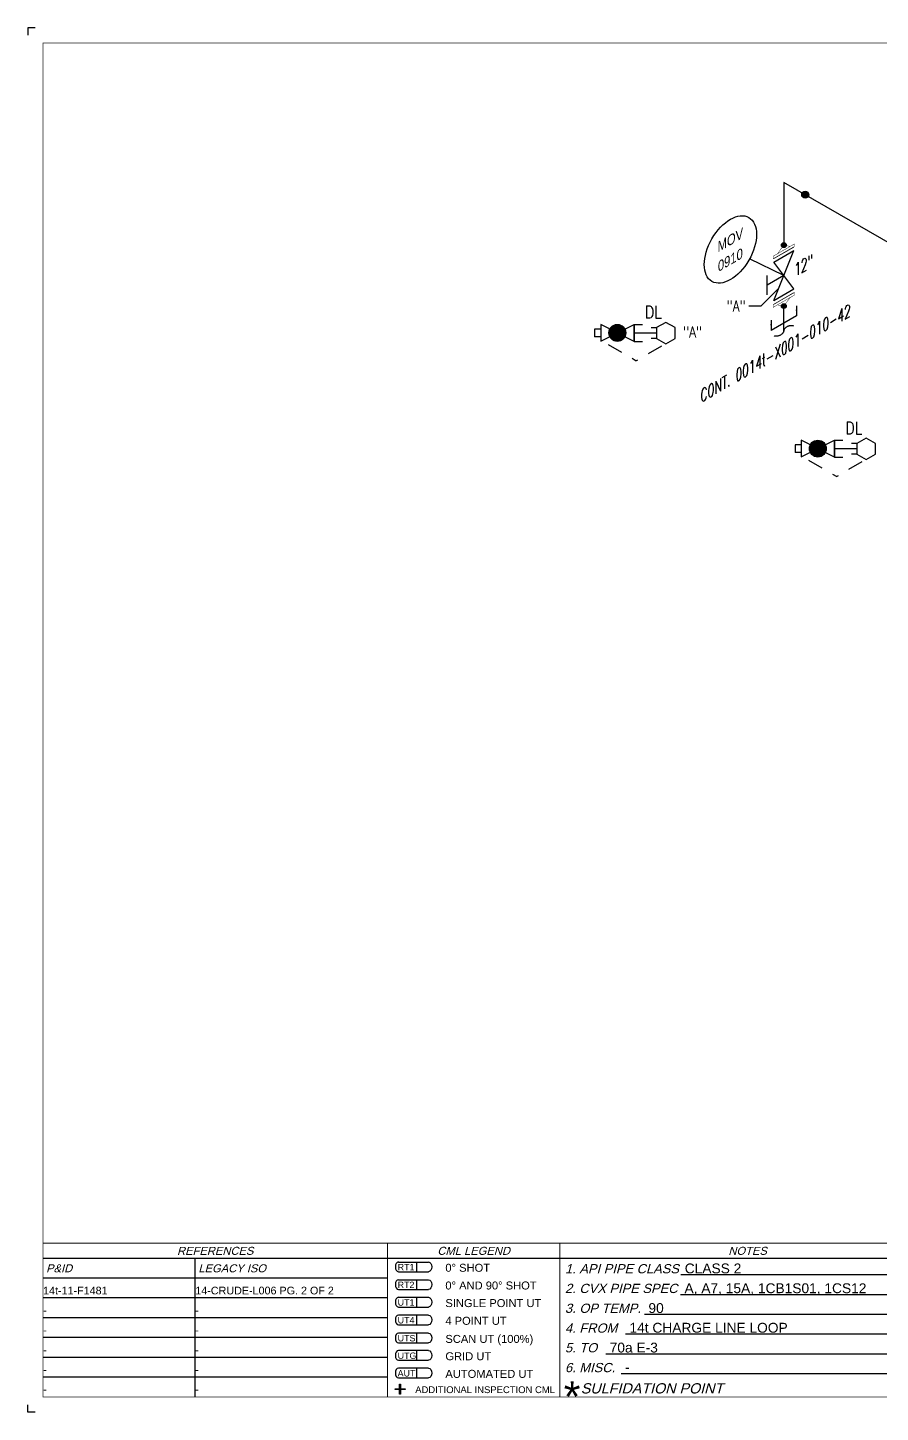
# Model space of a CAD drawing. Header units: inches. Extents: x 0 to 17.2, y 0 to 11.2.
# Drawn here: x 0 to 6.93, y 0 to 11.25 of the extents above; entities that cross this region are included whole.
import ezdxf
from ezdxf.enums import TextEntityAlignment as Align

# ---------------------------------------------------------------- set-up
doc = ezdxf.new("R2010")
doc.units = ezdxf.units.IN
doc.header["$MEASUREMENT"] = 0
doc.linetypes.add('HIDDEN2', pattern=[0.1875, 0.125, -0.0625])
for name, color, linetype in [('3', 1, 'Continuous'), ('BORDER', 3, 'Continuous'), ('BORDERTEXT', 7, 'Continuous'), ('COMP', 1, 'Continuous'), ('Continuation', 7, 'Continuous'), ('DL', 20, 'Continuous'), ('PIPE-ANNO', 150, 'HIDDEN2'), ('TEXT', 7, 'Continuous'), ('UNAS.PIPE', 251, 'Continuous'), ('WELD POINTS', 41, 'Continuous'), ('Welds', 7, 'Continuous')]:
    doc.layers.add(name, color=color, linetype=linetype)
doc.layers.add('PIPE', color=7, linetype='Continuous', lineweight=30)
doc.styles.add('FEASStandard', font='arial.ttf')
doc.styles.add('ISO00', font='romand.shx', dxfattribs={"width": 0.85, "height": 0.05})
doc.styles.add('PART_Standard', font='romans', dxfattribs={"width": 0.8, "height": 0.09})
doc.styles.add('Richmond', font='arial.ttf')
doc.styles.get("Standard").update_dxf_attribs({"font": 'arial.ttf'})
doc.dimstyles.new('Richmond', dxfattribs={"dimtxt": 0.18, "dimasz": 0.18, "dimexe": 0.18, "dimexo": 0.0625, "dimgap": 0.09, "dimtad": 0, "dimtih": 1, "dimtoh": 1, "dimdec": 4, "dimzin": 0, "dimdsep": 46, "dimtxsty": 'Richmond', "dimcen": 0.09, "dimadec": 0, "dimazin": 0, "dimtfac": 1, "dimtdec": 4, "dimtofl": 0, "dimtmove": 0, "dimatfit": 3, "dimfxl": 1, "dimtolj": 1, "dimtzin": 0, "dimarcsym": 0})

# ---------------------------------------------------------------- blocks, each defined once
blk = doc.blocks.new('Border')
h = blk.add_hatch(color=256)
h.dxf.hatch_style = 1
h.paths.add_polyline_path([(3.147, 0.317), (3.11, 0.317), (3.11, 0.31), (3.147, 0.31), (3.147, 0.273), (3.154, 0.273), (3.154, 0.31), (3.191, 0.31), (3.191, 0.317), (3.154, 0.317), (3.154, 0.354), (3.147, 0.354)])
blk.add_line((5.432, 1.244), (7.435, 1.244))
for points in [[(5.43, 1.083), (7.435, 1.083)], [(5.136, 0.922), (7.435, 0.922)], [(4.982, 0.762), (7.435, 0.762)], [(4.822, 0.601), (7.435, 0.601)], [(3.147, 0.317), (3.147, 0.354), (3.154, 0.354), (3.154, 0.317)], [(4.947, 0.44), (7.435, 0.44)], [(3.147, 0.31), (3.11, 0.31), (3.11, 0.317), (3.147, 0.317)], [(3.154, 0.31), (3.154, 0.273), (3.147, 0.273), (3.147, 0.31)], [(3.154, 0.317), (3.191, 0.317), (3.191, 0.31), (3.154, 0.31)]]:
    blk.add_lwpolyline(points)
at = {"layer": 'BORDER'}
for p, q in [((7.5, 1.375), (0.25, 1.375)), ((1.487, 0.25), (1.487, 1.375)), ((1.487, 1.214), (0.25, 1.214)), ((3.048, 1.214), (1.487, 1.214)), ((1.487, 1.054), (0.25, 1.054)), ((3.048, 1.054), (1.487, 1.054)), ((1.487, 0.893), (0.25, 0.893)), ((3.048, 0.893), (1.487, 0.893)), ((1.487, 0.732), (0.25, 0.732)), ((3.048, 0.732), (1.487, 0.732)), ((1.487, 0.571), (0.25, 0.571)), ((3.048, 0.571), (1.487, 0.571)), ((1.487, 0.411), (0.25, 0.411)), ((3.048, 0.411), (1.487, 0.411))]:
    blk.add_line(p, q, dxfattribs=at)
at = {"layer": 'BORDER', "const_width": 0.005}
blk.add_lwpolyline([(0.25, 0.25), (17.25, 0.25), (17.25, 11.25), (0.25, 11.25)], close=True, dxfattribs=at)
at = {"layer": 'BORDER', "const_width": 0.00833}
for points in [[(17.25, 1.5), (0.25, 1.5)], [(3.048, 0.25), (3.048, 1.5)], [(4.45, 0.25), (4.45, 1.5)]]:
    blk.add_lwpolyline(points, dxfattribs=at)
at = {"layer": 'BORDERTEXT', "color": 7, "linetype": 'Continuous'}
for p, q in [((3.137, 1.346), (3.383, 1.346)), ((3.137, 1.267), (3.383, 1.267)), ((3.137, 1.202), (3.383, 1.202)), ((3.137, 1.123), (3.383, 1.123))]:
    blk.add_line(p, q, dxfattribs=at)
at = {"layer": 'BORDERTEXT'}
for p, q in [((3.283, 1.346), (3.283, 1.267)), ((3.283, 1.202), (3.283, 1.123)), ((3.283, 1.059), (3.283, 0.98)), ((3.283, 1.059), (3.283, 0.98)), ((3.283, 0.915), (3.283, 0.836)), ((3.283, 0.915), (3.283, 0.836)), ((3.283, 0.768), (3.283, 0.689)), ((3.283, 0.768), (3.283, 0.689)), ((3.283, 0.626), (3.283, 0.548)), ((3.283, 0.626), (3.283, 0.548)), ((3.283, 0.483), (3.283, 0.405)), ((3.283, 0.483), (3.283, 0.405))]:
    blk.add_line(p, q, dxfattribs=at)
at = {"layer": 'BORDERTEXT', "color": 7}
for p, q in [((3.383, 1.059), (3.137, 1.059)), ((3.137, 0.98), (3.383, 0.98)), ((3.383, 0.915), (3.137, 0.915)), ((3.137, 0.836), (3.383, 0.836)), ((3.383, 0.768), (3.137, 0.768)), ((3.137, 0.689), (3.383, 0.689)), ((3.383, 0.626), (3.137, 0.626)), ((3.137, 0.548), (3.383, 0.548)), ((3.383, 0.483), (3.137, 0.483)), ((3.137, 0.405), (3.383, 0.405))]:
    blk.add_line(p, q, dxfattribs=at)
at = {"layer": 'BORDERTEXT'}
for centre in [(3.137, 1.307), (3.137, 1.163), (3.137, 1.02), (3.137, 0.876), (3.137, 0.729), (3.137, 0.587), (3.137, 0.444)]:
    blk.add_ellipse(centre, major_axis=(0, -0.0394), ratio=0.624439, start_param=3.141593, end_param=6.283185, dxfattribs=at)
at = {"layer": 'BORDERTEXT', "extrusion": (0, 0, -1)}
for centre in [(3.383, 1.307), (3.383, 1.163), (3.383, 1.02), (3.383, 0.876), (3.383, 0.729), (3.383, 0.587), (3.383, 0.444)]:
    blk.add_ellipse(centre, major_axis=(0, -0.0394), ratio=0.624439, start_param=3.141593, end_param=6.283185, dxfattribs=at)
at = {"layer": 'BORDERTEXT', "style": 'FEASStandard', "oblique": 15}
for s, p in [('REFERENCES', (1.649, 1.437)), ('CML LEGEND', (3.749, 1.437)), ('NOTES', (5.975, 1.437))]:
    blk.add_text(s, height=0.065, dxfattribs=at).set_placement(p, align=Align.MIDDLE)
for s, p in [('P&ID', (0.275, 1.295)), ('LEGACY ISO', (1.512, 1.295))]:
    blk.add_text(s, height=0.065, dxfattribs=at).set_placement(p, align=Align.MIDDLE_LEFT)
at = {"layer": 'BORDERTEXT', "style": 'FEASStandard'}
for s, height, p in [('RT1', 0.0518, (3.131, 1.279)), ('0%%D SHOT', 0.0648, (3.519, 1.267)), ('RT2', 0.0518, (3.131, 1.135)), ('0%%D AND 90%%D SHOT', 0.0648, (3.519, 1.123)), ('UT1', 0.0518, (3.131, 0.992)), ('SINGLE POINT UT', 0.0648, (3.519, 0.98)), ('4 POINT UT', 0.0648, (3.519, 0.836)), ('UT4', 0.0518, (3.131, 0.847)), ('UTS', 0.0518, (3.131, 0.701)), ('SCAN UT (100%%%)', 0.0648, (3.519, 0.689)), ('UTG', 0.0518, (3.131, 0.559)), ('GRID UT', 0.0648, (3.519, 0.548)), ('AUT', 0.0518, (3.131, 0.416)), ('AUTOMATED UT', 0.0648, (3.519, 0.405)), ('ADDITIONAL INSPECTION CML', 0.055, (3.274, 0.281))]:
    blk.add_text(s, height=height, dxfattribs=at).set_placement(p)
at = {"layer": 'BORDERTEXT', "style": 'FEASStandard', "oblique": 15}
for s, height, p in [('1. API PIPE CLASS', 0.075, (4.491, 1.254)), ('2. CVX PIPE SPEC', 0.075, (4.491, 1.094)), ('3. OP TEMP.', 0.075, (4.491, 0.933)), ('4. FROM ', 0.075, (4.491, 0.772)), ('5. TO ', 0.075, (4.491, 0.612)), ('6. MISC. ', 0.075, (4.491, 0.451)), ('SULFIDATION POINT', 0.08333, (4.619, 0.278))]:
    blk.add_text(s, height=height, dxfattribs=at).set_placement(p)
at = {"layer": 'BORDERTEXT', "insert": (4.481, 0.378), "char_height": 0.25, "attachment_point": 1, "style": 'FEASStandard'}
blk.add_mtext('*', dxfattribs=at)
blk = doc.blocks.new('BORDER TEXT')
at = {"layer": 'BORDERTEXT'}
for tag, p, height, style in [('API_PIPE_CLASS', (5.464, 1.254), 0.08, 'Richmond'), ('MATERIAL1', (12.263, 1.211), 0.08, 'Richmond'), ('P&ID_#1', (0.25, 1.083), 0.0625, 'FEASStandard'), ('LINE_#1', (1.487, 1.083), 0.0625, 'FEASStandard'), ('CVX_PIPE_SPEC', (5.462, 1.093), 0.08, 'Richmond'), ('OP_TEMP', (5.169, 0.932), 0.08, 'Richmond'), ('MATERIAL2', (12.263, 1.04), 0.08, 'Richmond'), ('P&ID_#2', (0.25, 0.922), 0.0625, 'FEASStandard'), ('LINE_#2', (1.487, 0.922), 0.0625, 'FEASStandard'), ('MATERIAL3', (12.263, 0.868), 0.08, 'Richmond'), ('P&ID_#3', (0.25, 0.762), 0.0625, 'FEASStandard'), ('LINE_#3', (1.487, 0.762), 0.0625, 'FEASStandard'), ('FROM', (5.015, 0.772), 0.08, 'Richmond'), ('TO', (4.854, 0.611), 0.08, 'Richmond'), ('MATERIAL4', (12.263, 0.696), 0.08, 'Richmond'), ('P&ID_#4', (0.25, 0.601), 0.0625, 'FEASStandard'), ('LINE_#4', (1.487, 0.601), 0.0625, 'FEASStandard'), ('MATERIAL5', (12.263, 0.525), 0.08, 'Richmond'), ('P&ID_#5', (0.25, 0.44), 0.0625, 'FEASStandard'), ('LINE_#5', (1.487, 0.44), 0.0625, 'FEASStandard'), ('MISC', (4.979, 0.451), 0.08, 'Richmond'), ('INSULATION', (12.928, 0.414), 0.0625, 'FEASStandard'), ('P&ID_#6', (0.25, 0.28), 0.0625, 'FEASStandard'), ('LINE_#6', (1.487, 0.28), 0.0625, 'FEASStandard'), ('PWHT', (12.928, 0.281), 0.0625, 'FEASStandard')]:
    blk.add_attdef(tag, p, '', height=height, dxfattribs=dict(at, style=style))
at = {"layer": 'BORDERTEXT', "style": 'FEASStandard'}
for tag, p in [('DR.BY', (11.075, 0.562)), ('DR.BY_DATE', (11.95, 0.562)), ('CHK_BY', (11.075, 0.354)), ('CHK._BY_DATE', (11.95, 0.354))]:
    blk.add_attdef(tag, text='', height=0.1, dxfattribs=at).set_placement(p, align=Align.MIDDLE_CENTER)
at = {"layer": 'BORDERTEXT', "style": 'PART_Standard', "width": 0.8}
for tag, p in [('PLANT_NUMBER', (13.938, 0.384)), ('SYSTEM_NUMBER', (14.812, 0.384)), ('CIRCUIT_NUMBER', (15.688, 0.384)), ('SHEET_NUMBER', (16.5, 0.384)), ('REVISION', (17.062, 0.384))]:
    blk.add_attdef(tag, text='', height=0.15, dxfattribs=at).set_placement(p, align=Align.MIDDLE_CENTER)
blk = doc.blocks.new('2_WELD_SINGLE_00')
at = {"linetype": 'ByBlock', "lineweight": -2}
h = blk.add_hatch(color=0, dxfattribs=at)
edge = h.paths.add_edge_path()
edge.add_arc((0, 0), 0.0286, 0, 360)
at = {"color": 0, "linetype": 'ByBlock', "lineweight": -2}
blk.add_circle((0, 0), 0.0286, dxfattribs=at)
blk = doc.blocks.new('*U117')
at = {"layer": 'WELD POINTS'}
for rotation in [149.9999999999998, 60.00000000000009]:
    blk.add_blockref('2_WELD_SINGLE_00', (0.174, -0.1), dxfattribs=dict(at, rotation=rotation))
blk = doc.blocks.new('3_VALVE_FLANGE_GATE_30')
at = {"color": 0, "linetype": 'ByBlock', "lineweight": -2}
blk.add_wipeout([(-0.162, -0.187), (-0.135, -0.172), (0, 0), (0.135, -0.016), (0.162, 0), (0.162, 0.187), (0.135, 0.172), (0, 0), (-0.135, 0.016), (-0.162, 0)], dxfattribs=at)
for p, q in [((0.135, 0.172), (-0.135, -0.172)), ((0.068, 0.195), (-0.068, 0.117)), ((0, 0), (0, 0.156)), ((0.135, 0.172), (0.135, -0.016)), ((0.162, 0.187), (0.162, 0)), ((-0.162, 0), (-0.162, -0.187)), ((-0.135, 0.016), (-0.135, -0.172)), ((0.135, -0.016), (-0.135, 0.016))]:
    blk.add_line(p, q, dxfattribs=at)
blk = doc.blocks.new('AM9A04')
at = {"linetype": 'Continuous', "const_width": 0.01}
blk.add_lwpolyline([(0, -0.289), (0, 0.289), (-0.05, 0.318), (-0.05, -0.26)], close=True, dxfattribs=at)
at = {"const_width": 0.01}
blk.add_lwpolyline([(-0.05, -0.144), (-0.15, 0.087), (-0.05, 0.202)], dxfattribs=at)
blk = doc.blocks.new('A09')
at = {"layer": 'Welds'}
h = blk.add_hatch(color=256, dxfattribs=at)
h.dxf.hatch_style = 1
h.paths.add_polyline_path([(-0.03, 0, 1), (0.03, 0, 1)])
blk.add_circle((0, 0), 0.03, dxfattribs=at)
blk = doc.blocks.new('*U81')
blk.add_wipeout([(0.052, -0.03), (0.017, -0.07), (0.017, -0.11), (0, -0.1), (0, 0.1), (0.017, 0.09), (0.017, 0.05)]).dxf.layer = 'COMP'
at = {"layer": '3', "xscale": 0.65, "yscale": 0.65, "zscale": 0.65}
blk.add_blockref('A09', (0.052, -0.03), dxfattribs=at)
at = {"layer": 'COMP', "xscale": 0.3466300616258731, "yscale": 0.3466300616258731, "zscale": 0.3466300616258731, "rotation": 180}
blk.add_blockref('AM9A04', (0, 0), dxfattribs=at)
blk = doc.blocks.new('1_Text_30')
at = {"layer": 'TEXT', "style": 'PART_Standard', "oblique": 30, "width": 0.8}
blk.add_attdef('TEXT', (0, 0), '', height=0.09, rotation=30, dxfattribs=at)
blk = doc.blocks.new('1_ID-BUBBLE_INSTRUMENT_30')
at = {"color": 0, "linetype": 'ByBlock', "lineweight": -2}
blk.add_ellipse((0, 0), major_axis=(-0.15, -0.26), ratio=0.57735, dxfattribs=at)
at = {"color": 0, "linetype": 'ByBlock', "lineweight": -2, "oblique": 30}
for tag, p in [('INST.TYPE', (-0.019, 0.067)), ('NUM', (-0.019, -0.094))]:
    blk.add_attdef(tag, text='', height=0.075, rotation=30, dxfattribs=at).set_placement(p, align=Align.MIDDLE_CENTER)
blk = doc.blocks.new('2_SOCKET_SINGLE_00')
at = {"color": 0, "linetype": 'ByBlock', "lineweight": -2}
for p, q in [((0, -0.125), (0, 0.125)), ((0, 0.125), (0.125, 0.125)), ((0, -0.125), (0.125, -0.125))]:
    blk.add_line(p, q, dxfattribs=at)
blk = doc.blocks.new('1_Cont_0')
at = {"layer": 'Continuation', "style": 'PART_Standard', "width": 0.8}
blk.add_attdef('CONT', (0, 0), '', height=0.09, dxfattribs=at)
blk = doc.blocks.new('DL_00')
at = {"layer": 'DL', "style": 'ISO00', "width": 0.85}
blk.add_text('DL', height=0.1, dxfattribs=at).set_placement((0, 0))
blk = doc.blocks.new('1_BREAK-PIPE_PIPE_00')
at = {"color": 0, "linetype": 'ByBlock', "lineweight": -2}
for centre, major_axis in [((0.03, -0.092), (0, 0.101)), ((-0.03, 0.092), (0, -0.101))]:
    blk.add_ellipse(centre, major_axis=major_axis, ratio=0.711978, start_param=0.427466, end_param=3.141593, dxfattribs=at)
blk = doc.blocks.new('1_Tilde_30')
at = {"layer": 'PIPE-ANNO', "xscale": -0.5000000000000001, "yscale": 0.5000000000000001, "zscale": 0.5000000000000001, "rotation": 114.4010914305396}
blk.add_blockref('1_BREAK-PIPE_PIPE_00', (0, 0), dxfattribs=at)
blk = doc.blocks.new('1_Cont_30')
at = {"layer": 'Continuation', "style": 'PART_Standard', "oblique": 30, "width": 0.8}
blk.add_attdef('CONT', (0, 0), '', height=0.09, rotation=30, dxfattribs=at)
blk = doc.blocks.new('*U104')
at = {"color": 20, "linetype": 'ByBlock', "ltscale": 0.7}
blk.add_line((0.103, 0.122), (-0.103, 0.003), dxfattribs=at)
for points in [[(0.103, 0.204), (0.103, 0.122)], [(-0.103, 0.086), (-0.103, 0.003)]]:
    blk.add_leader(points, dimstyle='Richmond', override={"dimasz": 0.04, "dimgap": 0.09, "dimtad": 0}, dxfattribs=at)

msp = doc.modelspace()

# ---------------------------------------------------------------- hatches: boundary and pattern name
at = {"layer": 'UNAS.PIPE'}
h = msp.add_hatch(color=256, dxfattribs=at)
h.dxf.hatch_style = 1
edge = h.paths.add_edge_path()
edge.add_arc((4.791, 8.77), 0.0685, 0, 360)
h = msp.add_hatch(color=256, dxfattribs=at)
h.dxf.hatch_style = 1
edge = h.paths.add_edge_path()
edge.add_arc((6.42, 7.83), 0.0685, 0, 360)

# ---------------------------------------------------------------- linework, layer by layer
for p, q in [((0, 11.25), (0, 11.188)), ((0.062, 11.25), (0, 11.25)), ((0, 0), (0, 0.062)), ((0.062, 0), (0, 0))]:
    msp.add_line(p, q)
at = {"layer": 'PIPE'}
for p, q in [((13.012, 6.028), (6.144, 9.993)), ((6.144, 9.993), (6.144, 9.483))]:
    msp.add_line(p, q, dxfattribs=at)
at = {"layer": 'PIPE-ANNO'}
for p, q in [((4.716, 8.676), (4.945, 8.544)), ((5.15, 8.662), (4.945, 8.544)), ((6.345, 7.736), (6.574, 7.603)), ((6.779, 7.722), (6.574, 7.603))]:
    msp.add_line(p, q, dxfattribs=at)
at = {"layer": 'UNAS.PIPE'}
for p, q in [((6.144, 8.787), (6.144, 9.423)), ((4.606, 8.801), (4.606, 8.739)), ((4.656, 8.801), (4.606, 8.801)), ((4.656, 8.739), (4.606, 8.739)), ((6.235, 7.861), (6.235, 7.799)), ((6.285, 7.861), (6.235, 7.861)), ((6.285, 7.799), (6.235, 7.799))]:
    msp.add_line(p, q, dxfattribs=at)
at = {"layer": 'UNAS.PIPE', "linetype": 'ByBlock'}
for p, q in [((4.656, 8.839), (4.656, 8.77)), ((4.656, 8.702), (4.927, 8.839)), ((4.927, 8.701), (4.656, 8.839)), ((4.927, 8.839), (4.927, 8.701)), ((4.656, 8.77), (4.656, 8.702)), ((6.285, 7.898), (6.285, 7.83)), ((6.285, 7.762), (6.556, 7.898)), ((6.556, 7.761), (6.285, 7.898)), ((6.556, 7.898), (6.556, 7.761)), ((6.285, 7.83), (6.285, 7.762))]:
    msp.add_line(p, q, dxfattribs=at)
at = {"layer": 'UNAS.PIPE', "linetype": 'Continuous'}
for p, q in [((5.184, 8.856), (5.109, 8.813)), ((5.109, 8.813), (5.109, 8.725)), ((5.26, 8.813), (5.184, 8.856)), ((5.26, 8.725), (5.26, 8.813)), ((5.109, 8.769), (4.927, 8.769)), ((5.109, 8.725), (5.184, 8.682)), ((5.184, 8.682), (5.26, 8.725)), ((6.813, 7.916), (6.737, 7.872)), ((6.889, 7.872), (6.813, 7.916)), ((6.737, 7.829), (6.556, 7.829)), ((6.737, 7.872), (6.737, 7.785)), ((6.737, 7.785), (6.813, 7.741)), ((6.813, 7.741), (6.889, 7.785)), ((6.889, 7.785), (6.889, 7.872))]:
    msp.add_line(p, q, dxfattribs=at)
at = {"layer": 'UNAS.PIPE'}
for centre in [(4.791, 8.77), (6.42, 7.83)]:
    msp.add_circle(centre, 0.0685, dxfattribs=at)

# ---------------------------------------------------------------- block references
for name, p in [('DL_00', (5.014, 8.889)), ('1_Tilde_30', (6.144, 8.787)), ('DL_00', (6.643, 7.948))]:
    msp.add_blockref(name, p)
at = {"layer": 'BORDER'}
msp.add_blockref('Border', (-0.125, -0.125), dxfattribs=at)
at = {"layer": 'BORDERTEXT'}
ref = msp.add_blockref('BORDER TEXT', (-0.125, -0.125), dxfattribs=at)
ref.add_attrib('MISC', '-', (4.854, 0.326), dxfattribs={"height": 0.08, "style": 'Richmond'})
ref.add_attrib('TO', '70a E-3', (4.729, 0.486), dxfattribs={"height": 0.08, "style": 'Richmond'})
ref.add_attrib('FROM', '14t CHARGE LINE LOOP', (4.89, 0.647), dxfattribs={"height": 0.08, "style": 'Richmond'})
ref.add_attrib('OP_TEMP', '90', (5.044, 0.807), dxfattribs={"height": 0.08, "style": 'Richmond'})
ref.add_attrib('CVX_PIPE_SPEC', 'A, A7, 15A, 1CB1S01, 1CS12', (5.337, 0.968), dxfattribs={"height": 0.08, "style": 'Richmond'})
ref.add_attrib('API_PIPE_CLASS', 'CLASS 2', (5.339, 1.129), dxfattribs={"height": 0.08, "style": 'Richmond'})
ref.add_attrib('LINE_#6', '-', (1.362, 0.155), dxfattribs={"height": 0.0625, "style": 'FEASStandard'})
ref.add_attrib('LINE_#5', '-', (1.362, 0.315), dxfattribs={"height": 0.0625, "style": 'FEASStandard'})
ref.add_attrib('LINE_#4', '-', (1.362, 0.476), dxfattribs={"height": 0.0625, "style": 'FEASStandard'})
ref.add_attrib('LINE_#3', '-', (1.362, 0.637), dxfattribs={"height": 0.0625, "style": 'FEASStandard'})
ref.add_attrib('LINE_#2', '-', (1.362, 0.797), dxfattribs={"height": 0.0625, "style": 'FEASStandard'})
ref.add_attrib('LINE_#1', '14-CRUDE-L006 PG. 2 OF 2', (1.362, 0.958), dxfattribs={"height": 0.0625, "style": 'FEASStandard'})
ref.add_attrib('P&ID_#6', '-', (0.125, 0.155), dxfattribs={"height": 0.0625, "style": 'FEASStandard'})
ref.add_attrib('P&ID_#5', '-', (0.125, 0.315), dxfattribs={"height": 0.0625, "style": 'FEASStandard'})
ref.add_attrib('P&ID_#4', '-', (0.125, 0.476), dxfattribs={"height": 0.0625, "style": 'FEASStandard'})
ref.add_attrib('P&ID_#3', '-', (0.125, 0.637), dxfattribs={"height": 0.0625, "style": 'FEASStandard'})
ref.add_attrib('P&ID_#2', '-', (0.125, 0.797), dxfattribs={"height": 0.0625, "style": 'FEASStandard'})
ref.add_attrib('P&ID_#1', '14t-11-F1481', (0.125, 0.958), dxfattribs={"height": 0.0625, "style": 'FEASStandard'})
at = {"layer": 'Continuation'}
for p in [(5.68, 8.943), (5.326, 8.732)]:
    msp.add_blockref('1_Cont_0', p, dxfattribs=at).add_auto_attribs({'CONT': '"A"'})
at = {"layer": 'UNAS.PIPE'}
for p, xscale, yscale, zscale, rotation in [((4.927, 8.77), 0.5501303242518113, 0.5501303242518113, 0.5501303242518113, 0.004723955076409252), ((5.109, 8.769), 0.3495549157099916, 0.3495549157099916, 0.3495549157099916, 180), ((6.556, 7.83), 0.5501303242518113, 0.5501303242518113, 0.5501303242518113, 0.004723955076409252), ((6.737, 7.829), 0.3495549157099916, 0.3495549157099916, 0.3495549157099916, 180)]:
    msp.add_blockref('2_SOCKET_SINGLE_00', p, dxfattribs=dict(at, xscale=xscale, yscale=yscale, zscale=zscale, rotation=rotation))
at = {"layer": 'WELD POINTS'}
msp.add_blockref('*U117', (6.144, 9.993), dxfattribs=at)

# ---------------------------------------------------------------- next in the draw order: block references
at = {"layer": 'UNAS.PIPE', "yscale": -1, "rotation": 299.9999999999999}
msp.add_blockref('3_VALVE_FLANGE_GATE_30', (6.144, 9.236), dxfattribs=at)

# ---------------------------------------------------------------- next in the draw order: block references
at = {"layer": 'COMP', "ltscale": 0.65, "rotation": 120.0000000000001}
msp.add_blockref('*U81', (6.144, 9.423), dxfattribs=at)
at = {"layer": 'UNAS.PIPE'}
msp.add_blockref('1_ID-BUBBLE_INSTRUMENT_30', (5.71, 9.448), dxfattribs=at).add_auto_attribs({'INST.TYPE': 'MOV', 'NUM': '0910'})

# ---------------------------------------------------------------- next in the draw order: wipeouts: each hides what was drawn before it
msp.add_wipeout([(6.144, 8.988), (6.092, 8.998), (6.057, 8.978), (6.057, 8.998), (6.231, 9.098), (6.231, 9.078), (6.196, 9.058)]).dxf.layer = 'UNAS.PIPE'

# ---------------------------------------------------------------- next in the draw order: hatches: boundary and pattern name
h = msp.add_hatch(color=256, dxfattribs=at)
h.dxf.hatch_style = 1
h.paths.add_polyline_path([(6.163, 8.988, 1), (6.124, 8.988, 1)])

# ---------------------------------------------------------------- next in the draw order: linework, layer by layer
msp.add_line((6.144, 9.236), (5.866, 9.372), dxfattribs=at)
msp.add_lwpolyline([(6.103, 9.134), (5.957, 8.988), (5.859, 8.988)], dxfattribs=at)
msp.add_circle((6.144, 8.988), 0.0195, dxfattribs=at)

# ---------------------------------------------------------------- next in the draw order: block references
msp.add_blockref('1_Cont_30', (5.467, 8.202)).add_auto_attribs({'CONT': 'CONT. 0014t-X001-010-42'})
at = {"layer": 'DL'}
msp.add_blockref('*U104', (6.144, 8.787), dxfattribs=at)
at = {"layer": 'TEXT'}
ref = msp.add_blockref('1_Text_30', (6.23, 9.224), dxfattribs=at)
ref.add_attrib('TEXT', '12"', (6.23, 9.224), dxfattribs={"layer": 'UNAS.PIPE', "height": 0.09, "rotation": 30, "style": 'PART_Standard', "oblique": 30, "width": 0.8})
at = {"layer": 'UNAS.PIPE', "xscale": 0.3466300616258731, "yscale": 0.3466300616258731, "zscale": 0.3466300616258731, "rotation": 120.0000000000002}
msp.add_blockref('AM9A04', (6.144, 9.048), dxfattribs=at)

doc.saveas('drawing.dxf')
